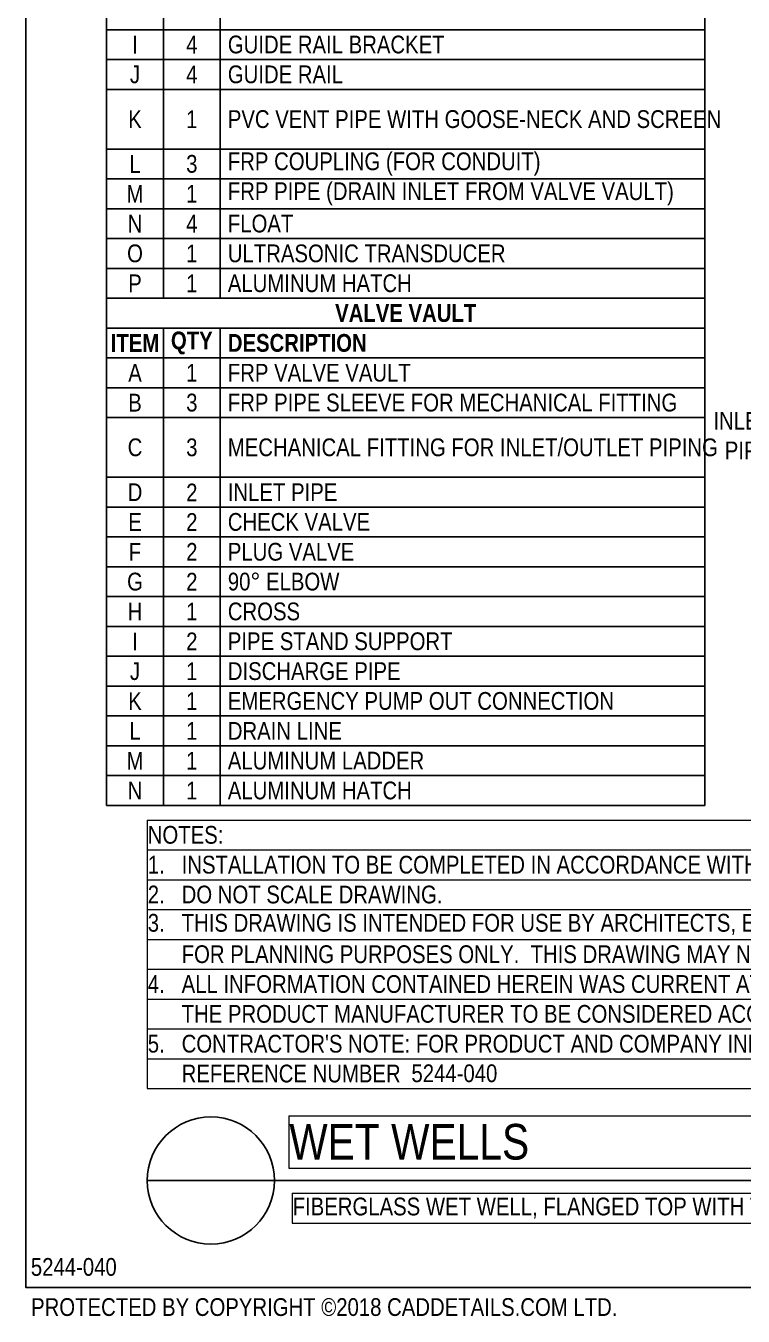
# Model space of a CAD drawing. Extents: x 0 to 216, y -5 to 280.
# Drawn here: x 0 to 96.2, y -3.9 to 169.1 of the extents above; entities that cross this region are included whole.
import ezdxf

# ---------------------------------------------------------------- set-up
doc = ezdxf.new("R2010")
doc.units = 0
doc.header["$LTSCALE"] = 10
doc.header["$MEASUREMENT"] = 0
doc.layers.get('0').update_dxf_attribs({"linetype": 'CONTINUOUS'})
doc.layers.get('Defpoints').update_dxf_attribs({"linetype": 'CONTINUOUS'})
for name, color, linetype in [('5244-LOGO$0$CADdetails-7-VERYFINE', 7, 'CONTINUOUS'), ('5244-LOGO$0$CADdetails-FRAME', 7, 'CONTINUOUS'), ('CADdetails-1-FINE', 1, 'CONTINUOUS'), ('CADdetails-2-FINELIGHT', 2, 'CONTINUOUS'), ('CADdetails-7-FRAME', 7, 'CONTINUOUS'), ('CADdetails-7-VERYFINE', 7, 'CONTINUOUS'), ('CADdetails-9-EXTRAFINE', 9, 'CONTINUOUS')]:
    doc.layers.add(name, color=color, linetype=linetype)
doc.styles.add('5244-LOGO$0$CADdetails-NOTES', font='ARIALN.TTF', dxfattribs={"height": 2.38})
doc.styles.add('CADdetails-DETAILTITLE', font='ARIALN.TTF', dxfattribs={"height": 4.77})
doc.styles.add('CADdetails-NOTES', font='ARIALN.TTF', dxfattribs={"height": 2.38})

# ---------------------------------------------------------------- blocks, each defined once
blk = doc.blocks.new('*T1')
at = {"layer": 'Defpoints', "color": 8, "linetype": 'ByBlock', "lineweight": 0, "transparency": 16777216}
for p, q in [((0, 0), (165.2, 0)), ((0, 0), (0, -4)), ((165.2, 0), (165.2, -4)), ((0, -4), (165.2, -4))]:
    blk.add_line(p, q, dxfattribs=at)
at = {"layer": 'CADdetails-1-FINE', "transparency": 16777216, "insert": (0.06, -2), "char_height": 2.38, "width": 165.0809, "attachment_point": 4, "style": 'CADdetails-NOTES'}
blk.add_mtext('FIBERGLASS WET WELL, FLANGED TOP WITH TRUNCATED BOTTOM', dxfattribs=at)
blk = doc.blocks.new('*T2')
at = {"layer": 'Defpoints', "color": 8, "linetype": 'ByBlock', "lineweight": 0, "transparency": 16777216}
for p, q in [((0, 0), (165.65, 0)), ((0, 0), (0, -7)), ((165.65, 0), (165.65, -7)), ((0, -7), (165.65, -7))]:
    blk.add_line(p, q, dxfattribs=at)
at = {"layer": 'CADdetails-2-FINELIGHT', "transparency": 16777216, "insert": (0.06, -3.5), "char_height": 4.77, "width": 165.5323, "attachment_point": 4, "style": 'CADdetails-DETAILTITLE'}
blk.add_mtext('WET WELLS', dxfattribs=at)
blk = doc.blocks.new('*T10')
at = {"layer": 'Defpoints', "color": 8, "linetype": 'ByBlock', "lineweight": 0, "transparency": 16777216}
for p, q in [((0, 0), (184.71, 0)), ((0, 0), (0, -36)), ((184.71, 0), (184.71, -36)), ((0, -4), (184.71, -4)), ((0, -8), (184.71, -8)), ((0, -12), (184.71, -12)), ((0, -16), (184.71, -16)), ((0, -20), (184.71, -20)), ((0, -24), (184.71, -24)), ((0, -28), (184.71, -28)), ((0, -32), (184.71, -32)), ((0, -36), (184.71, -36))]:
    blk.add_line(p, q, dxfattribs=at)
at = {"transparency": 16777216, "char_height": 2.38, "width": 184.5948, "attachment_point": 4, "style": '5244-LOGO$0$CADdetails-NOTES'}
for s, insert in [('NOTES:', (0.06, -2)), ("1.   INSTALLATION TO BE COMPLETED IN ACCORDANCE WITH MANUFACTURER'S SPECIFICATIONS.", (0.06, -6)), ('2.   DO NOT SCALE DRAWING.', (0.06, -10)), ('3.   THIS DRAWING IS INTENDED FOR USE BY ARCHITECTS, ENGINEERS, CONTRACTORS, CONSULTANTS AND DESIGN PROFESSIONALS', (0.06, -14)), ('      FOR PLANNING PURPOSES ONLY.  THIS DRAWING MAY NOT BE USED FOR CONSTRUCTION.', (0.06, -18)), ('4.   ALL INFORMATION CONTAINED HEREIN WAS CURRENT AT THE TIME OF DEVELOPMENT BUT MUST BE REVIEWED AND APPROVED BY', (0.06, -22)), ('      THE PRODUCT MANUFACTURER TO BE CONSIDERED ACCURATE.', (0.06, -26)), ("5.   CONTRACTOR'S NOTE: FOR PRODUCT AND COMPANY INFORMATION VISIT www.CADdetails.com/info AND ENTER", (0.06, -30)), ('      REFERENCE NUMBER', (0.06, -34))]:
    blk.add_mtext(s, dxfattribs=dict(at, insert=insert))
blk = doc.blocks.new('5244-LOGO')
at = {"layer": '5244-LOGO$0$CADdetails-FRAME'}
for p, q in [((0, 0), (0, 280)), ((216, 0), (0, 0))]:
    blk.add_line(p, q, dxfattribs=at)
blk.add_blockref('*T10', (16.3, 62.65))
at = {"layer": '5244-LOGO$0$CADdetails-7-VERYFINE', "char_height": 2.38, "attachment_point": 1, "style": '5244-LOGO$0$CADdetails-NOTES'}
for insert in [(51.73, 29.89), (0.68, 3.93)]:
    blk.add_mtext_dynamic_manual_height_columns('5244-040', width=53.6533, gutter_width=11.9, heights=[0], dxfattribs=dict(at, insert=insert))
at = {"layer": '5244-LOGO$0$CADdetails-7-VERYFINE', "insert": (0.71, -1.45), "char_height": 2.38, "width": 82.1295, "attachment_point": 1, "style": '5244-LOGO$0$CADdetails-NOTES'}
blk.add_mtext('PROTECTED BY COPYRIGHT ©2018 CADDETAILS.COM LTD.', dxfattribs=at)

msp = doc.modelspace()

# ---------------------------------------------------------------- linework, layer by layer
at = {"layer": 'CADdetails-2-FINELIGHT'}
msp.add_line((16.3, 14.32), (200.94, 14.32), dxfattribs=at)
msp.add_circle((24.83, 14.32), 8.53, dxfattribs=at)
at = {"layer": 'CADdetails-7-FRAME'}
msp.add_lwpolyline([(0, 280), (216, 280), (216, 0), (0, 0)], close=True, dxfattribs=at)
at = {"layer": 'CADdetails-9-EXTRAFINE'}
for p, q in [((10.84, 120.6), (10.84, 212.6)), ((91.09, 212.6), (91.09, 120.6)), ((18.46, 208.6), (18.46, 132.6)), ((26.07, 208.6), (26.07, 132.6)), ((10.84, 168.6), (91.09, 168.6)), ((10.84, 164.6), (91.09, 164.6)), ((10.84, 160.6), (91.09, 160.6)), ((10.84, 152.6), (91.09, 152.6)), ((10.84, 148.6), (91.09, 148.6)), ((10.84, 144.6), (91.09, 144.6)), ((10.84, 140.6), (91.09, 140.6)), ((10.84, 136.6), (91.09, 136.6)), ((10.84, 132.6), (91.09, 132.6)), ((10.84, 128.6), (91.09, 128.6)), ((18.46, 128.6), (18.46, 116.6)), ((26.07, 128.6), (26.07, 116.6)), ((10.84, 124.6), (91.09, 124.6)), ((10.84, 120.6), (91.09, 120.6)), ((10.84, 64.6), (10.84, 120.6)), ((91.09, 120.6), (91.09, 64.6)), ((10.84, 116.6), (91.09, 116.6)), ((18.46, 116.6), (18.46, 64.6)), ((26.07, 116.6), (26.07, 64.6)), ((10.84, 108.6), (91.09, 108.6)), ((10.84, 104.6), (91.09, 104.6)), ((10.84, 100.6), (91.09, 100.6)), ((10.84, 96.6), (91.09, 96.6)), ((10.84, 92.6), (91.09, 92.6)), ((10.84, 88.6), (91.09, 88.6)), ((10.84, 84.6), (91.09, 84.6)), ((10.84, 80.6), (91.09, 80.6)), ((10.84, 76.6), (91.09, 76.6)), ((10.84, 72.6), (91.09, 72.6)), ((10.84, 68.6), (91.09, 68.6)), ((10.84, 64.6), (91.09, 64.6))]:
    msp.add_line(p, q, dxfattribs=at)

# ---------------------------------------------------------------- block references
for name, p in [('5244-LOGO', (0, 0)), ('*T2', (35.28, 22.99)), ('*T1', (35.73, 12.62))]:
    msp.add_blockref(name, p)

# ---------------------------------------------------------------- texts
at = {"layer": 'CADdetails-7-VERYFINE', "char_height": 2.38, "style": 'CADdetails-NOTES'}
for s, insert, width, attachment_point in [('GUIDE RAIL BRACKET', (27.1, 166.6), 63.293, 4), ('I', (14.65, 166.6), 7.618, 5), ('4', (22.27, 166.6), 7.618, 5), ('J', (14.65, 162.6), 7.618, 5), ('4', (22.27, 162.6), 7.618, 5), ('GUIDE RAIL', (27.1, 162.6), 63.293, 4), ('K', (14.65, 156.6), 7.618, 5), ('1', (22.27, 156.6), 7.618, 5), ('PVC VENT PIPE WITH GOOSE-NECK AND SCREEN', (27.1, 156.6), 63.9878, 4), ('FRP COUPLING (FOR CONDUIT)', (27.1, 150.6), 63.293, 4), ('L', (14.65, 150.6), 7.618, 5), ('3', (22.27, 150.6), 7.618, 5), ('M', (14.65, 146.6), 7.618, 5), ('1', (22.27, 146.6), 7.618, 5), ('FRP PIPE (DRAIN INLET FROM VALVE VAULT)', (27.1, 146.6), 63.9878, 4), ('N', (14.65, 142.6), 7.618, 5), ('4', (22.27, 142.6), 7.618, 5), ('FLOAT', (27.1, 142.6), 63.293, 4), ('O', (14.65, 138.6), 7.618, 5), ('1', (22.27, 138.6), 7.618, 5), ('ULTRASONIC TRANSDUCER', (27.1, 138.6), 63.293, 4), ('P', (14.65, 134.6), 7.618, 5), ('1', (22.27, 134.6), 7.618, 5), ('ALUMINUM HATCH', (27.1, 134.6), 63.293, 4), ('{\\fArial Narrow|b1|i0|c0|p34;VALVE VAULT}', (50.96, 130.6), 80.2474, 5), ('{\\fArial Narrow|b1|i0|c0|p34;QTY}', (22.27, 126.6), 7.618, 5), ('{\\fArial Narrow|b1|i0|c0|p34;ITEM}', (14.65, 126.6), 7.618, 5), ('{\\fArial Narrow|b1|i0|c0|p34;DESCRIPTION}', (27.1, 126.6), 29.5401, 4), ('A', (14.65, 122.6), 7.618, 5), ('1', (22.27, 122.6), 7.618, 5), ('FRP VALVE VAULT', (27.1, 122.6), 63.293, 4), ('B', (14.65, 118.6), 7.618, 5), ('3', (22.27, 118.6), 7.618, 5), ('FRP PIPE SLEEVE FOR MECHANICAL FITTING', (27.1, 118.6), 63.9878, 4), ('INLET PIPE', (99.97, 117.36), 12.7518, 3), ('C', (14.65, 112.6), 7.618, 5), ('3', (22.27, 112.6), 7.618, 5), ('MECHANICAL FITTING FOR INLET/OUTLET PIPING', (27.1, 112.6), 63.9878, 4), ('D', (14.65, 106.6), 7.618, 5), ('2', (22.27, 106.56), 7.618, 5), ('INLET PIPE', (27.1, 106.6), 55.5242, 4), ('E', (14.65, 102.6), 7.618, 5), ('2', (22.27, 102.6), 7.618, 5), ('CHECK VALVE', (27.1, 102.6), 80.8603, 4), ('F', (14.65, 98.6), 7.618, 5), ('2', (22.27, 98.6), 7.618, 5), ('PLUG VALVE', (27.1, 98.6), 77.9572, 4), ('G', (14.65, 94.6), 7.618, 5), ('2', (22.27, 94.6), 7.618, 5), ('90%%D ELBOW', (27.1, 94.6), 63.293, 4), ('H', (14.65, 90.6), 7.618, 5), ('1', (22.27, 90.6), 7.618, 5), ('CROSS', (27.1, 90.6), 63.293, 4), ('I', (14.65, 86.6), 7.618, 5), ('2', (22.27, 86.6), 7.618, 5), ('PIPE STAND SUPPORT', (27.1, 86.6), 63.293, 4), ('J', (14.65, 82.6), 7.618, 5), ('1', (22.27, 82.6), 7.618, 5), ('DISCHARGE PIPE', (27.1, 82.6), 63.293, 4), ('K', (14.65, 78.6), 7.618, 5), ('1', (22.27, 78.6), 7.618, 5), ('EMERGENCY PUMP OUT CONNECTION', (27.1, 78.6), 63.293, 4), ('L', (14.65, 74.6), 7.618, 5), ('1', (22.27, 74.6), 7.618, 5), ('DRAIN LINE', (27.1, 74.6), 63.293, 4), ('M', (14.65, 70.6), 7.618, 5), ('1', (22.27, 70.6), 7.618, 5), ('ALUMINUM LADDER', (27.1, 70.6), 55.5242, 4), ('N', (14.65, 66.6), 7.618, 5), ('1', (22.27, 66.6), 7.618, 5), ('ALUMINUM HATCH', (27.1, 66.6), 63.293, 4)]:
    msp.add_mtext(s, dxfattribs=dict(at, insert=insert, width=width, attachment_point=attachment_point))

doc.saveas('drawing.dxf')
